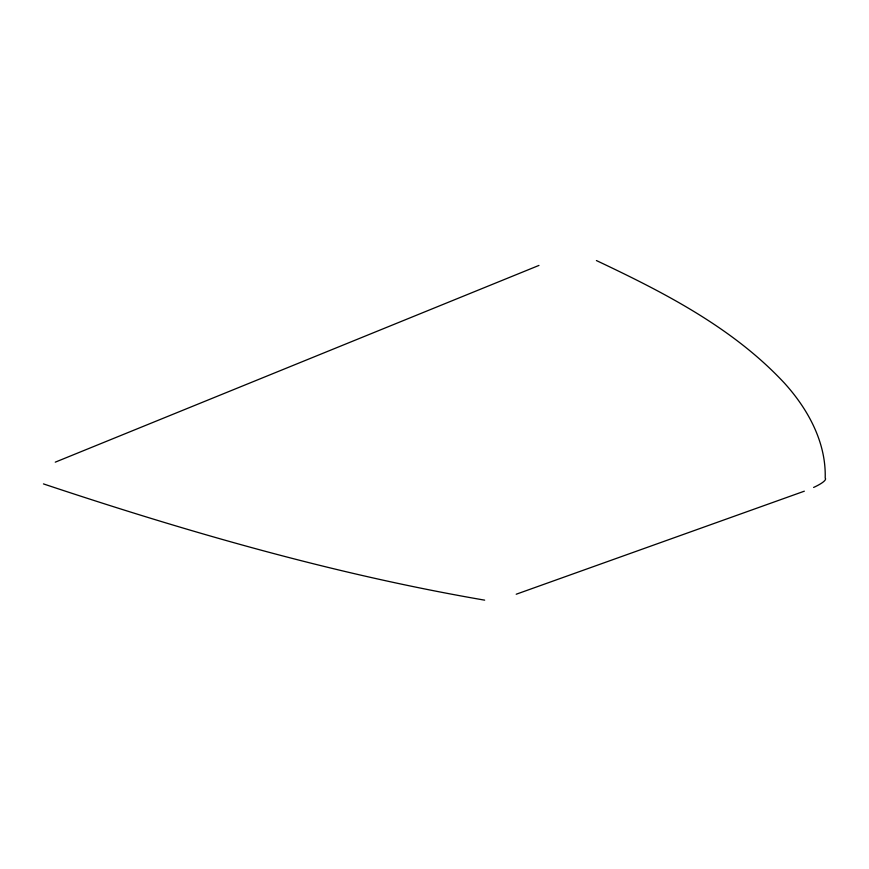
<?xml version="1.0" encoding="UTF-8"?>
<svg xmlns="http://www.w3.org/2000/svg" width="869" height="869" viewBox="0 0 869 869"><rect width="100%" height="100%" fill="white"/><g stroke="black" fill="none" stroke-linecap="round" stroke-linejoin="round"><path stroke-width="1.3" d="M55.268 462.156L538.954 265.425M516.208 594.233L804.336 491.181M484.663 600.153C334.554 574.311 187.791 532.034 43.45 483.903M596.406 260.548C663.894 292.44 732.621 327.57 784.196 382.86C807.779 408.767 826.234 442.136 825.192 478.08A27.178 5.344 -18.4 0 1 813.612 487.444"/></g></svg>
